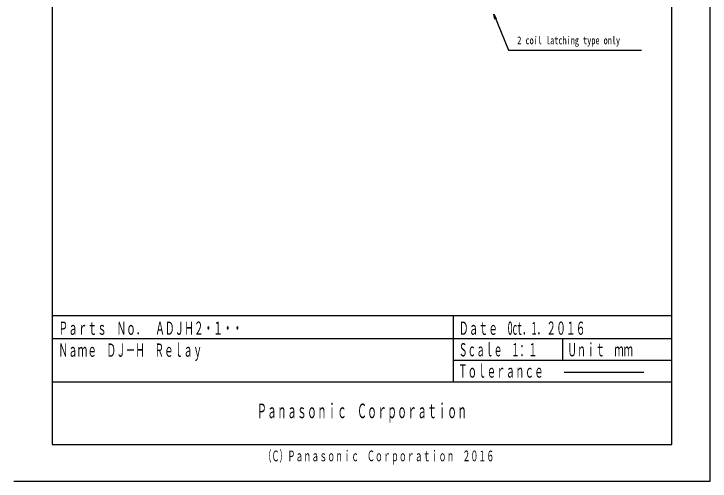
# Model space of a CAD drawing. Extents: x 10 to 220, y 10 to 307.
# Drawn here: x 10 to 220, y 10 to 151 of the extents above; entities that cross this region are included whole.
import ezdxf

# ---------------------------------------------------------------- set-up
doc = ezdxf.new("R2010")
doc.units = 0
doc.linetypes.add('NON_PLOTING', pattern=[0])
doc.layers.get('0').update_dxf_attribs({"linetype": 'CONTINUOUS'})
doc.layers.get('DEFPOINTS').update_dxf_attribs({"linetype": 'CONTINUOUS'})
doc.styles.add('MX_NOTE_STANDARD', font='txt.shx', dxfattribs={"bigfont": 'extfont.shx'})
doc.dimstyles.new('MXDIMSTYLE', dxfattribs={"dimtxt": 2.54, "dimasz": 2.5, "dimexe": 2.54, "dimexo": 0, "dimgap": 0.64, "dimtad": 1, "dimdsep": 46, "dimtxsty": 'MX_NOTE_STANDARD', "dimblk1": 'OPEN30', "dimblk2": 'OPEN30', "dimsah": 1, "dimcen": 2.5, "dimadec": 0, "dimazin": 0, "dimtfac": 1, "dimtmove": 0, "dimatfit": 3, "dimldrblk": 'OPEN30', "dimfxl": 1, "dimtzin": 0, "dimarcsym": 0})

msp = doc.modelspace()

# ---------------------------------------------------------------- linework, layer by layer
at = {"color": 110, "linetype": 'CONTINUOUS'}
for p, q in [((21.5, 296), (21.5, 21)), ((208.5, 21), (208.5, 296)), ((21.5, 60), (208.5, 60)), ((142.5, 60), (142.5, 40)), ((21.5, 53), (208.5, 53)), ((175.5, 53), (175.5, 46.5)), ((142.5, 46.5), (208.5, 46.5)), ((176.003753, 42.878838), (199.96732, 42.878838)), ((21.5, 40), (208.5, 40)), ((21.5, 21), (208.5, 21))]:
    msp.add_line(p, q, dxfattribs=at)
at = {"layer": 'DEFPOINTS', "color": 100, "linetype": 'NON_PLOTING'}
for p, q in [((220, 10), (220, 307)), ((10, 10), (220, 10))]:
    msp.add_line(p, q, dxfattribs=at)

# ---------------------------------------------------------------- texts
at = {"color": 110, "linetype": 'CONTINUOUS'}
for s, insert, char_height, attachment_point in [('\\W0.766;\\A1;2 coil latching type only', (161.83629, 142.628274), 2.38125, 4), ('\\W0.512;\\A1;Ｔｏｌｅｒａｎｃｅ', (143.985602, 41.143908), 4, 7), ('\\W0.528;\\A1;Ｐａｎａｓｏｎｉｃ\u3000Ｃｏｒｐｏｒａｔｉｏｎ', (115, 30.5), 4.4, 5), ('\\W0.529;\\A1;（Ｃ）Ｐａｎａｓｏｎｉｃ\u3000Ｃｏｒｐｏｒａｔｉｏｎ\u3000２０１６', (85.310252, 19.21475), 3.24, 1)]:
    msp.add_mtext(s, dxfattribs=dict(at, insert=insert, char_height=char_height, attachment_point=attachment_point))
at = {"color": 7, "linetype": 'CONTINUOUS', "char_height": 4, "attachment_point": 1}
for s, insert in [('\\W0.521;\\A1;Ｐａｒｔｓ\u3000Ｎｏ．\u3000ＡＤＪＨ２・１・・', (23.440459, 58.143908)), ('\\W0.527;\\A1;Ｄａｔｅ\u3000Oct．1．２０１６', (144.211908, 58.143908)), ('\\W0.536;\\A1;Ｎａｍｅ\u3000ＤＪ－Ｈ\u3000Ｒｅｌａｙ', (23.45052, 51.518341)), ('\\W0.470;\\A1;Ｓｃａｌｅ\u3000１：１', (144.183085, 51.643908)), ('\\W0.504;\\A1;Ｕｎｉｔ\u3000ｍｍ', (176.986929, 51.643908))]:
    msp.add_mtext(s, dxfattribs=dict(at, insert=insert))

# ---------------------------------------------------------------- leaders
at = {"color": 110, "linetype": 'CONTINUOUS'}
msp.add_leader([(154.722776, 150.914138), (159.210905, 140.003899), (199.340977, 140.003899)], dimstyle='MXDIMSTYLE', override={"dimasz": 1.5, "dimldrblk": 'OPEN'}, dxfattribs=at)

doc.saveas('drawing.dxf')
